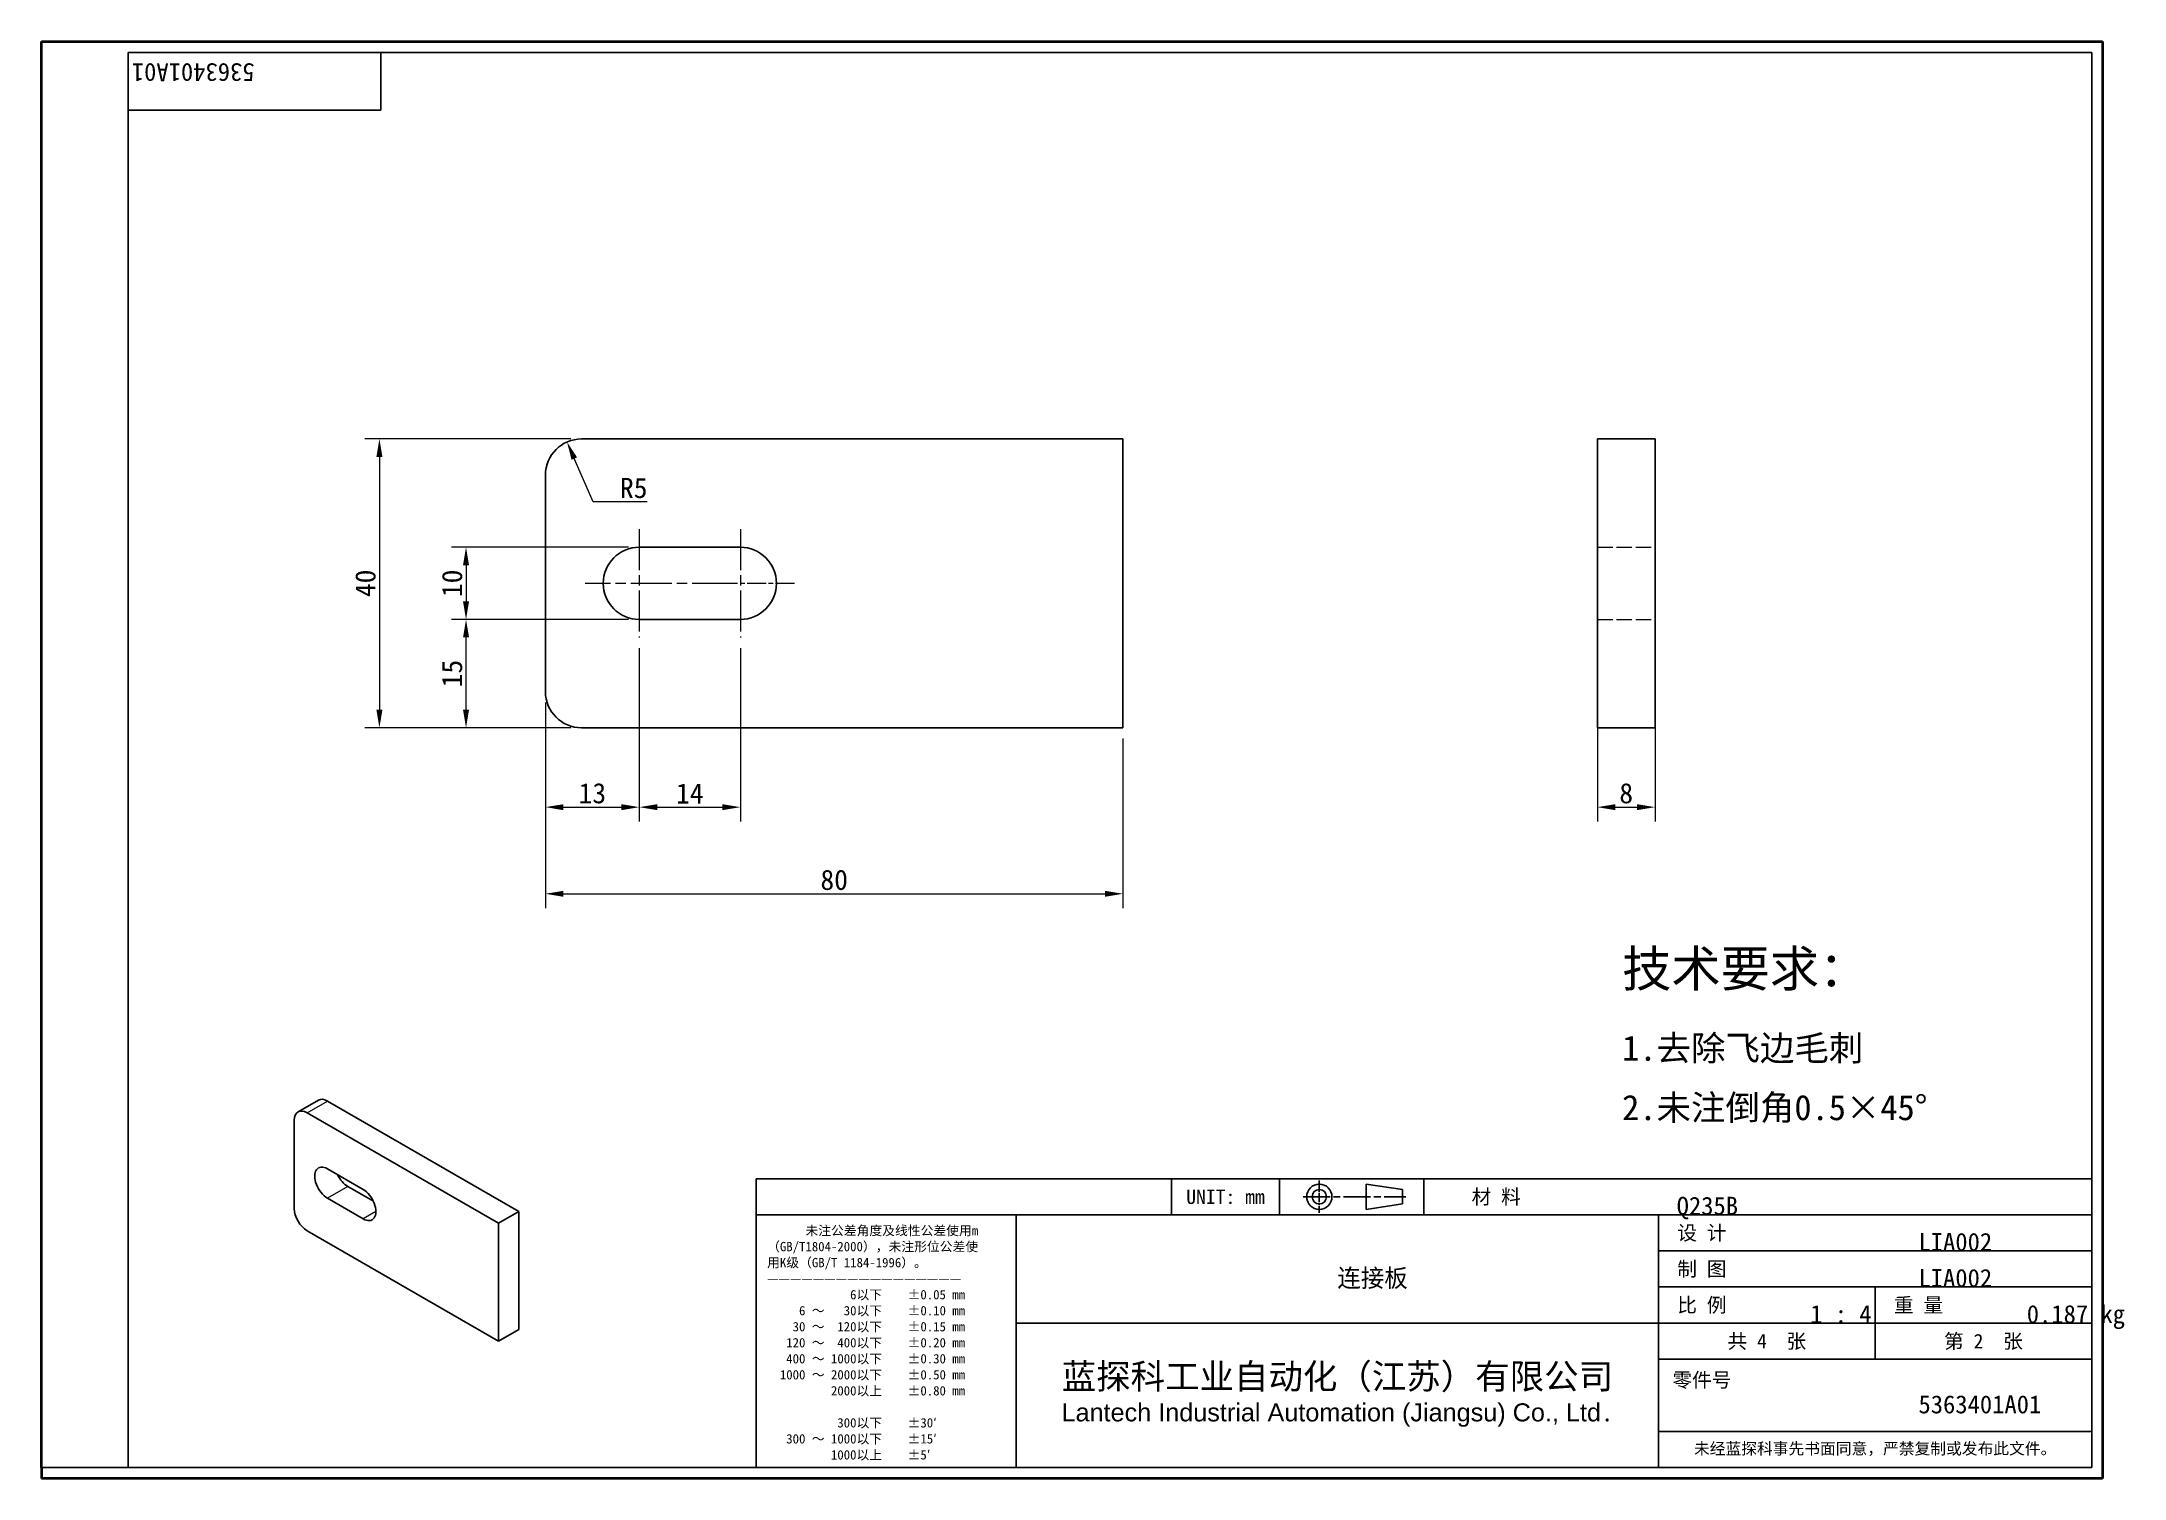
# Model space of a CAD drawing. Header units: millimetres. Extents: x 6 to 295, y 5 to 205.
import ezdxf
from ezdxf.enums import TextEntityAlignment as Align

# ---------------------------------------------------------------- set-up
doc = ezdxf.new("R2018")
doc.units = ezdxf.units.MM
doc.linetypes.add('CHAIN', pattern=[0.3543, 0.2362, -0.0295, 0.0591, -0.0295])
doc.linetypes.add('DASHED', pattern=[0.2067, 0.1654, -0.0413])
for name, color, linetype, lineweight in [('1', 7, 'Continuous', 18), ('可见 (ISO)', 7, 'Continuous', 25), ('可见窄的 (ISO)', 7, 'Continuous', 18), ('图框 (ISO)', 7, 'Continuous', 35), ('标题 (ISO)', 7, 'Continuous', 25)]:
    doc.layers.add(name, color=color, linetype=linetype, lineweight=lineweight)
for name, color, linetype, lineweight, true_color in [('中心标记 (ISO)', 1, 'CHAIN', 18, 0xff0000), ('尺寸 (ISO)', 7, 'Continuous', 18, 0x008000), ('符号 (ISO)', 7, 'Continuous', 18, 0x008000), ('隐藏 (ISO)', 5, 'DASHED', 18, 0x0000ff)]:
    doc.layers.add(name, color=color, linetype=linetype, lineweight=lineweight, true_color=true_color)
doc.styles.get("Standard").update_dxf_attribs({"font": 'simfang.ttf'})
doc.styles.add('文本样式164', font='SimSun.ttf')
doc.styles.add('最新国标', font='simfang.ttf')
doc.styles.add('注释文本 (ISO)', font='simfang.ttf')
doc.dimstyles.new('默认 (GB)', dxfattribs={"dimtxt": 2.8, "dimasz": 2.5, "dimexe": 2, "dimexo": 1.5, "dimgap": 0.5, "dimtad": 1, "dimtoh": 1, "dimdsep": 46, "dimtxsty": '最新国标', "dimcen": 0.09, "dimdle": 10, "dimclrd": 256, "dimclre": 256, "dimclrt": 256, "dimaunit": 1, "dimadec": 3, "dimazin": 2, "dimtfac": 0.535714, "dimtdec": 3, "dimtmove": 0, "dimatfit": 3, "dimfxl": 0, "dimtolj": 1, "dimlwd": -1, "dimlwe": -1, "dimarcsym": 0})

# ---------------------------------------------------------------- blocks, each defined once
blk = doc.blocks.new('图框 最新国标')
at = {"layer": '图框 (ISO)'}
for p, q in [((6, 7), (6, 204.5)), ((6, 204.5), (291.5, 204.5)), ((291.5, 204.5), (291.5, 5.5)), ((6, 7), (6, 5.5)), ((6, 7), (6, 5.5)), ((291.5, 5.5), (6, 5.5))]:
    blk.add_line(p, q, dxfattribs=at)
at = {"layer": '图框 (ISO)', "color": 7, "linetype": 'Continuous', "lineweight": 25}
for p, q in [((18, 203), (290, 203)), ((18, 7), (18, 203)), ((18, 203), (290, 203)), ((53, 203), (53, 195)), ((290, 203), (290, 7)), ((290, 203), (290, 7)), ((53, 195), (18, 195)), ((290, 7), (6, 7)), ((290, 7), (18, 7))]:
    blk.add_line(p, q, dxfattribs=at)
at = {"layer": '图框 (ISO)', "lineweight": 30}
blk.add_attdef('零件代号', text='', height=2.5, rotation=180, dxfattribs=at).set_placement((35.5, 199), align=Align.MIDDLE_CENTER)
blk = doc.blocks.new('标题栏 副本 最新国标')
at = {"layer": '标题 (ISO)'}
for p, q in [((381.98, -183.84), (196.98, -183.84)), ((196.98, -183.84), (196.98, -223.84)), ((254.48, -183.84), (254.48, -188.84)), ((269.48, -183.84), (269.48, -188.84)), ((281.48, -188.09), (281.48, -184.59)), ((281.48, -184.59), (286.48, -185.34)), ((289.48, -183.84), (289.48, -188.84)), ((381.98, -223.84), (381.98, -183.84)), ((383.48, -183.84), (383.48, -225.34)), ((286.48, -187.34), (281.48, -188.09)), ((286.48, -185.34), (286.48, -187.34)), ((196.98, -188.84), (381.98, -188.84)), ((232.98, -188.84), (232.98, -223.84)), ((321.98, -188.84), (321.98, -223.84)), ((321.98, -193.84), (381.98, -193.84)), ((321.98, -198.84), (381.98, -198.84)), ((351.98, -198.84), (351.98, -208.84)), ((321.98, -203.84), (232.98, -203.84)), ((321.98, -203.84), (381.98, -203.84)), ((321.98, -208.84), (381.98, -208.84)), ((321.98, -218.84), (381.98, -218.84)), ((196.98, -223.84), (381.98, -223.84)), ((383.48, -225.34), (196.98, -225.34))]:
    blk.add_line(p, q, dxfattribs=at)
at = {"layer": '标题 (ISO)', "linetype": 'CHAIN', "ltscale": 5.000333}
blk.add_line((274.98, -184.09), (274.98, -188.59), dxfattribs=at)
at = {"layer": '标题 (ISO)', "linetype": 'CHAIN', "ltscale": 15.834605}
blk.add_line((272.73, -186.34), (286.98, -186.34), dxfattribs=at)
at = {"layer": '标题 (ISO)'}
for radius in [1.75, 1]:
    blk.add_circle((274.98, -186.34), radius, dxfattribs=at)
at = {"layer": '1', "style": '文本样式164'}
for s, p in [('UNIT: mm', (261.98, -186.34)), ('材 料', (299.48, -186.34)), ('设 计', (327.98, -191.34)), ('制 图', (327.98, -196.34)), ('比 例', (327.98, -201.34)), ('重 量', (357.98, -201.34)), ('共 4  张', (336.98, -206.34)), ('第 2  张', (366.98, -206.34))]:
    blk.add_text(s, height=2, dxfattribs=at).set_placement(p, align=Align.MIDDLE_CENTER)
at = {"layer": '标题 (ISO)', "style": '注释文本 (ISO)'}
for s, insert, char_height, attachment_point, line_spacing_factor in [('\\fSimSun|b0|i0;{\\H1.3000;      未注公差角度及线性公差使用m\\P}\\fSimSun|b0|i0;{\\H1.3000;（GB/T1804-2000），未注形位公差使\\P}\\fSimSun|b0|i0;{\\H1.3000;用K级（GB/T 1184-1996）。\\P}\\fSimSun|b0|i0;{\\H1.3000;—————————————————\\P}\\fSimSun|b0|i0;{\\H1.3000;             6以下    ±0.05 mm\\P}\\fSimSun|b0|i0;{\\H1.3000;     6 ～   30以下    ±0.10 mm\\P}\\fSimSun|b0|i0;{\\H1.3000;    30 ～  120以下    ±0.15 mm\\P}\\fSimSun|b0|i0;{\\H1.3000;   120 ～  400以下    ±0.20 mm\\P}\\fSimSun|b0|i0;{\\H1.3000;   400 ～ 1000以下    ±0.30 mm\\P}\\fSimSun|b0|i0;{\\H1.3000;  1000 ～ 2000以下    ±0.50 mm\\P}\\fSimSun|b0|i0;{\\H1.3000;          2000以上    ±0.80 mm\\P}\\fSimSun|b0|i0;{\\H1.3000;\\P}\\fSimSun|b0|i0;{\\H1.3000;           300以下    ±30′\\P}\\fSimSun|b0|i0;{\\H1.3000;   300 ～ 1000以下    ±15′\\P}\\fSimSun|b0|i0;{\\H1.3000;          1000以上    ±5′}', (198.48, -206.63), 1.3, 4, 1.023913), ('\\pxsm0.94;\\fMicrosoft YaHei|b0|i0;{\\H3.5000;蓝探科工业自动化（江苏）有限公司\\P}\\fArial|b0|i0;{\\H2.5000;Lantech Industrial Automation (Jiangsu) Co., Ltd}\\fFangSong|b0|i0;{\\H2.5000;.}', (277.48, -213.84), 2, 5, 0.978695)]:
    blk.add_mtext(s, dxfattribs=dict(at, insert=insert, char_height=char_height, attachment_point=attachment_point, line_spacing_factor=line_spacing_factor))
at = {"layer": '标题 (ISO)', "attachment_point": 5, "style": '注释文本 (ISO)'}
for s, insert, char_height in [('\\fFangSong|b0|i0;零件号', (327.98, -211.84), 2), ('\\fSimSun|b0|i0;{\\H1.6000;未经蓝探科事先书面同意，严禁复制或发布此文件。}', (351.98, -221.34), 1.6)]:
    blk.add_mtext(s, dxfattribs=dict(at, insert=insert, char_height=char_height))
at = {"layer": '标题 (ISO)', "lineweight": 30, "flags": 104}
for tag, height, p in [('材料', 2, (324.48, -186.34)), ('设计人', 2, (357.98, -191.34)), ('库存编号', 3.5, (277.48, -196.34)), ('设计人', 2, (357.98, -196.34)), ('视图比例', 2, (342.98, -201.34)), ('质量\\P3;', 2, (372.98, -201.34)), ('零件代号', 3.5, (357.98, -213.84))]:
    blk.add_attdef(tag, text='', height=height, dxfattribs=at).set_placement(p, align=Align.MIDDLE_CENTER)
blk = doc.blocks.new('*D5')
at = {"layer": 'Defpoints', "color": 0, "transparency": 16777216}
for p in [(75.79, 114.47), (155.79, 109.47), (155.79, 86.47)]:
    blk.add_point(p, dxfattribs=at)
at = {"layer": '尺寸 (ISO)', "color": 116, "true_color": 0x00803f, "transparency": 16777216}
for p, q in [((75.79, 112.97), (75.79, 84.47)), ((155.79, 107.97), (155.79, 84.47)), ((78.29, 86.47), (153.29, 86.47))]:
    blk.add_line(p, q, dxfattribs=at)
for points in [[(78.29, 86.88), (78.29, 86.05), (75.79, 86.47)], [(153.29, 86.88), (153.29, 86.05), (155.79, 86.47)]]:
    blk.add_solid(points, dxfattribs=at)
at = {"layer": '尺寸 (ISO)', "transparency": 16777216, "insert": (115.79, 88.38), "char_height": 2.8, "attachment_point": 5, "style": '最新国标'}
blk.add_mtext('\\A1;80', dxfattribs=at)
blk = doc.blocks.new('*D6')
at = {"layer": 'Defpoints', "color": 0, "transparency": 16777216}
for p in [(88.79, 121.97), (75.79, 114.47), (88.79, 98.47)]:
    blk.add_point(p, dxfattribs=at)
at = {"layer": '尺寸 (ISO)', "color": 116, "true_color": 0x00803f, "transparency": 16777216}
for p, q in [((88.79, 120.47), (88.79, 96.47)), ((75.79, 112.97), (75.79, 96.47)), ((78.29, 98.47), (86.29, 98.47))]:
    blk.add_line(p, q, dxfattribs=at)
for points in [[(78.29, 98.88), (78.29, 98.05), (75.79, 98.47)], [(86.29, 98.88), (86.29, 98.05), (88.79, 98.47)]]:
    blk.add_solid(points, dxfattribs=at)
at = {"layer": '尺寸 (ISO)', "transparency": 16777216, "insert": (82.29, 100.38), "char_height": 2.8, "attachment_point": 5, "style": '最新国标'}
blk.add_mtext('\\A1;13', dxfattribs=at)
blk = doc.blocks.new('*D7')
at = {"layer": 'Defpoints', "color": 0, "transparency": 16777216}
for p in [(88.79, 121.97), (102.79, 121.97), (102.79, 98.47)]:
    blk.add_point(p, dxfattribs=at)
at = {"layer": '尺寸 (ISO)', "color": 116, "true_color": 0x00803f, "transparency": 16777216}
for p, q in [((88.79, 120.47), (88.79, 96.47)), ((102.79, 120.47), (102.79, 96.47)), ((91.29, 98.47), (100.29, 98.47))]:
    blk.add_line(p, q, dxfattribs=at)
for points in [[(91.29, 98.88), (91.29, 98.05), (88.79, 98.47)], [(100.29, 98.88), (100.29, 98.05), (102.79, 98.47)]]:
    blk.add_solid(points, dxfattribs=at)
at = {"layer": '尺寸 (ISO)', "transparency": 16777216, "insert": (95.79, 100.37), "char_height": 2.8, "attachment_point": 5, "style": '最新国标'}
blk.add_mtext('\\A1;14', dxfattribs=at)
blk = doc.blocks.new('*D8')
at = {"layer": 'Defpoints', "color": 0, "transparency": 16777216}
for p in [(80.79, 149.47), (52.79, 109.47), (80.79, 109.47)]:
    blk.add_point(p, dxfattribs=at)
at = {"layer": '尺寸 (ISO)', "color": 116, "true_color": 0x00803f, "transparency": 16777216}
for p, q in [((79.29, 149.47), (50.79, 149.47)), ((52.79, 146.97), (52.79, 111.97)), ((79.29, 109.47), (50.79, 109.47))]:
    blk.add_line(p, q, dxfattribs=at)
for points in [[(52.37, 146.97), (53.21, 146.97), (52.79, 149.47)], [(52.37, 111.97), (53.21, 111.97), (52.79, 109.47)]]:
    blk.add_solid(points, dxfattribs=at)
at = {"layer": '尺寸 (ISO)', "transparency": 16777216, "insert": (50.87, 129.47), "char_height": 2.8, "attachment_point": 5, "rotation": 90, "style": '最新国标'}
blk.add_mtext('\\A1;40', dxfattribs=at)
blk = doc.blocks.new('*D9')
at = {"layer": 'Defpoints', "color": 0, "transparency": 16777216}
for p in [(64.79, 124.47), (88.79, 124.47), (80.79, 109.47)]:
    blk.add_point(p, dxfattribs=at)
at = {"layer": '尺寸 (ISO)', "color": 116, "true_color": 0x00803f, "transparency": 16777216}
for p, q in [((87.29, 124.47), (62.79, 124.47)), ((64.79, 111.97), (64.79, 121.97)), ((79.29, 109.47), (62.79, 109.47))]:
    blk.add_line(p, q, dxfattribs=at)
for points in [[(64.37, 121.97), (65.21, 121.97), (64.79, 124.47)], [(64.37, 111.97), (65.21, 111.97), (64.79, 109.47)]]:
    blk.add_solid(points, dxfattribs=at)
at = {"layer": '尺寸 (ISO)', "transparency": 16777216, "insert": (62.87, 116.97), "char_height": 2.8, "attachment_point": 5, "rotation": 90, "style": '最新国标'}
blk.add_mtext('\\A1;15', dxfattribs=at)
blk = doc.blocks.new('*D10')
at = {"layer": 'Defpoints', "color": 0, "transparency": 16777216}
for p in [(88.79, 134.47), (64.79, 124.47), (88.79, 124.47)]:
    blk.add_point(p, dxfattribs=at)
at = {"layer": '尺寸 (ISO)', "color": 116, "true_color": 0x00803f, "transparency": 16777216}
for p, q in [((87.29, 134.47), (62.79, 134.47)), ((64.79, 131.97), (64.79, 126.97)), ((87.29, 124.47), (62.79, 124.47))]:
    blk.add_line(p, q, dxfattribs=at)
for points in [[(64.37, 131.97), (65.21, 131.97), (64.79, 134.47)], [(64.37, 126.97), (65.21, 126.97), (64.79, 124.47)]]:
    blk.add_solid(points, dxfattribs=at)
at = {"layer": '尺寸 (ISO)', "transparency": 16777216, "insert": (62.87, 129.47), "char_height": 2.8, "attachment_point": 5, "rotation": 90, "style": '最新国标'}
blk.add_mtext('\\A1;10', dxfattribs=at)
blk = doc.blocks.new('*D11')
at = {"layer": 'Defpoints', "color": 0, "transparency": 16777216}
for p in [(221.51, 114.47), (229.51, 114.47), (229.51, 98.47)]:
    blk.add_point(p, dxfattribs=at)
at = {"layer": '尺寸 (ISO)', "color": 116, "true_color": 0x00803f, "transparency": 16777216}
for p, q in [((221.51, 112.97), (221.51, 96.47)), ((229.51, 112.97), (229.51, 96.47)), ((224.01, 98.47), (227.01, 98.47))]:
    blk.add_line(p, q, dxfattribs=at)
for points in [[(224.01, 98.88), (224.01, 98.05), (221.51, 98.47)], [(227.01, 98.88), (227.01, 98.05), (229.51, 98.47)]]:
    blk.add_solid(points, dxfattribs=at)
at = {"layer": '尺寸 (ISO)', "transparency": 16777216, "insert": (225.51, 100.38), "char_height": 2.8, "attachment_point": 5, "style": '最新国标'}
blk.add_mtext('\\A1;8', dxfattribs=at)
blk = doc.blocks.new('*D12')
at = {"layer": 'Defpoints', "color": 0, "transparency": 16777216}
for p in [(78.78, 149.05), (80.79, 144.47)]:
    blk.add_point(p, dxfattribs=at)
at = {"layer": '尺寸 (ISO)', "color": 116, "true_color": 0x00803f, "transparency": 16777216}
for p, q in [((82.42, 140.75), (79.78, 146.76)), ((89.88, 140.75), (82.42, 140.75))]:
    blk.add_line(p, q, dxfattribs=at)
blk.add_solid([(80.17, 146.92), (79.4, 146.59), (78.78, 149.05)], dxfattribs=at)
at = {"layer": '尺寸 (ISO)', "transparency": 16777216, "insert": (88.02, 142.66), "char_height": 2.8, "attachment_point": 5, "style": '最新国标'}
blk.add_mtext('\\A1;R5', dxfattribs=at)

msp = doc.modelspace()

# ---------------------------------------------------------------- linework, layer by layer
at = {"layer": '中心标记 (ISO)', "ltscale": 23.990969}
for p, q in [((88.79, 136.968), (88.79, 121.968)), ((102.79, 136.968), (102.79, 121.968)), ((101.792, 129.468), (81.29, 129.468))]:
    msp.add_line(p, q, dxfattribs=at)
at = {"layer": '中心标记 (ISO)', "ltscale": 11.111974}
msp.add_line((110.29, 129.468), (100.29, 129.468), dxfattribs=at)
at = {"layer": '可见 (ISO)'}
for p, q in [((80.79, 149.468), (155.79, 149.468)), ((155.79, 109.468), (155.79, 149.468)), ((221.51, 144.468), (221.51, 149.468)), ((229.51, 149.468), (221.51, 149.468)), ((229.51, 149.468), (229.51, 144.468)), ((75.79, 114.468), (75.79, 144.468)), ((221.51, 114.468), (221.51, 144.468)), ((229.51, 114.468), (229.51, 144.468)), ((88.79, 134.468), (102.79, 134.468)), ((102.79, 124.468), (88.79, 124.468)), ((221.51, 109.468), (221.51, 114.468)), ((229.51, 114.468), (229.51, 109.468)), ((155.79, 109.468), (80.79, 109.468)), ((221.51, 109.468), (229.51, 109.468)), ((44.341, 57.89), (41.513, 56.257)), ((45.591, 57.766), (72.108, 42.457)), ((40.995, 42.865), (40.995, 55.113)), ((42.763, 56.133), (69.279, 40.824)), ((45.591, 48.376), (50.541, 45.519)), ((50.541, 41.436), (45.591, 44.294)), ((48.42, 45.927), (51.955, 43.886)), ((69.279, 40.824), (72.108, 42.457)), ((69.279, 24.494), (69.279, 40.824)), ((72.108, 42.457), (72.108, 26.127)), ((69.279, 24.494), (42.763, 39.803)), ((72.108, 26.127), (69.279, 24.494))]:
    msp.add_line(p, q, dxfattribs=at)
for centre, start, end in [((80.79, 144.468), 90, 180), ((88.79, 129.468), 90, 270), ((102.79, 129.468), 270, 90), ((80.79, 114.468), 180, 270)]:
    msp.add_arc(centre, 5, start, end, dxfattribs=at)
for centre, major_axis, start_param, end_param in [((45.591, 55.725), (-1.25, 2.165), 5.4977871, 6.2831853), ((42.763, 54.092), (-1.25, 2.165), 5.4977871, 7.0685835), ((45.591, 46.335), (-1.25, 2.165), 5.4977871, 8.6393798), ((48.42, 47.968), (1.25, -2.165), 4.5704919, 5.4977871), ((50.541, 43.477), (1.25, -2.165), 5.4977871, 8.6393798), ((42.763, 41.844), (-1.25, 2.165), 0.7853982, 2.3561945)]:
    msp.add_ellipse(centre, major_axis=major_axis, ratio=0.5773503, start_param=start_param, end_param=end_param, dxfattribs=at)
at = {"layer": '可见窄的 (ISO)'}
for p, q in [((42.763, 56.133), (45.591, 57.766)), ((48.42, 45.927), (45.591, 44.294)), ((52.309, 42.457), (50.541, 41.436))]:
    msp.add_line(p, q, dxfattribs=at)
at = {"layer": '隐藏 (ISO)', "ltscale": 12.901145}
for p, q in [((221.51, 134.468), (229.51, 134.468)), ((221.51, 124.468), (229.51, 124.468))]:
    msp.add_line(p, q, dxfattribs=at)

# ---------------------------------------------------------------- block references
ref = msp.add_blockref('图框 最新国标', (0, 0))
lines = msp.add_mtext('5363401A01', dxfattribs={"layer": '图框 (ISO)', "insert": (35.5, 199), "char_height": 2.5, "attachment_point": 1, "rotation": 180})
ref.add_attrib('零件代号', '', (35.5, 199)).embed_mtext(lines)
ref = msp.add_blockref('标题栏 副本 最新国标', (-91.983, 230.844))
lines = msp.add_mtext('5363401A01', dxfattribs={"layer": '标题 (ISO)', "insert": (266, 17), "char_height": 2.5, "attachment_point": 1})
ref.add_attrib('零件代号', '', (266, 17), dxfattribs={"flags": 104}).embed_mtext(lines)
lines = msp.add_mtext('连接板', dxfattribs={"layer": '标题 (ISO)', "insert": (185.5, 34.5), "char_height": 2.5, "attachment_point": 1})
ref.add_attrib('库存编号', '', (185.5, 34.5), dxfattribs={"flags": 104}).embed_mtext(lines)
lines = msp.add_mtext('0.187 kg', dxfattribs={"layer": '标题 (ISO)', "insert": (281, 29.5), "char_height": 2.5, "attachment_point": 1})
ref.add_attrib('质量\\P3;', '', (281, 29.5), dxfattribs={"flags": 104}).embed_mtext(lines)
lines = msp.add_mtext('1 : 4', dxfattribs={"layer": '标题 (ISO)', "insert": (251, 29.5), "char_height": 2.5, "attachment_point": 1})
ref.add_attrib('视图比例', '', (251, 29.5), dxfattribs={"flags": 104}).embed_mtext(lines)
lines = msp.add_mtext('LIA002', dxfattribs={"layer": '标题 (ISO)', "insert": (266, 39.5), "char_height": 2.5, "attachment_point": 1})
ref.add_attrib('设计人', '', (266, 39.5), dxfattribs={"flags": 104}).embed_mtext(lines)
lines = msp.add_mtext('LIA002', dxfattribs={"layer": '标题 (ISO)', "insert": (266, 34.5), "char_height": 2.5, "attachment_point": 1})
ref.add_attrib('设计人', '', (266, 34.5), dxfattribs={"flags": 104}).embed_mtext(lines)
lines = msp.add_mtext('Q235B', dxfattribs={"layer": '标题 (ISO)', "insert": (232.5, 44.5), "char_height": 2.5, "attachment_point": 1})
ref.add_attrib('材料', '', (232.5, 44.5), dxfattribs={"flags": 104}).embed_mtext(lines)

# ---------------------------------------------------------------- texts
at = {"layer": '符号 (ISO)', "insert": (224.95, 66.645), "char_height": 2, "width": 49.77778, "attachment_point": 4, "line_spacing_factor": 1.249876, "style": '注释文本 (ISO)'}
msp.add_mtext('\\pxsm1.41;\\fFangSong|b0|i0;{\\H5.0000;技术要求：}\\fFangSong|b0|i0;{\\H7.0000;\\P}\\fFangSong|b0|i0;{\\H3.5000;1.去除飞边毛刺\\P}\\fFangSong|b0|i0;{\\H3.5000;2.未注倒角0.5×45°}', dxfattribs=at)

# ---------------------------------------------------------------- dimensions: what is measured, and where the dimension line sits
at = {"layer": '尺寸 (ISO)', "color": 116, "true_color": 0x00803f}
for base, p1, p2, angle, picture, middle in [((52.79, 109.468), (80.79, 149.468), (80.79, 109.468), 270, '*D8', (52.79, 129.468)), ((64.79, 124.468), (88.79, 134.468), (88.79, 124.468), 90, '*D10', (64.79, 129.468)), ((64.79, 124.468), (80.79, 109.468), (88.79, 124.468), 90, '*D9', (64.79, 116.968)), ((102.79, 98.468), (88.79, 121.968), (102.79, 121.968), 180, '*D7', (95.79, 98.468)), ((155.79, 86.468), (75.79, 114.468), (155.79, 109.468), 180, '*D5', (115.79, 86.468))]:
    dim = msp.add_linear_dim(base=base, p1=p1, p2=p2, angle=angle, dimstyle='默认 (GB)', override={"dimgap": 0.5, "dimtoh": 0, "dimdec": 2, "dimtol": 0, "dimlim": 0, "dimtp": 0, "dimtm": 0, "dimtdec": 3, "dimtofl": 0, "dimatfit": 1}, dxfattribs=at)
    dim.commit()
    dim.dimension.update_dxf_attribs({"geometry": picture, "text_midpoint": middle, "dimtype": 160})
dim = msp.add_radius_dim(center=(80.79, 144.468), mpoint=(78.778, 149.046), dimstyle='默认 (GB)', override={"dimgap": 0.5, "dimtih": 1, "dimdec": 2, "dimlfac": 1, "dimcen": 0, "dimtol": 0, "dimlim": 0, "dimtp": 0, "dimtm": 0, "dimtdec": 3}, dxfattribs=at)
dim.commit()
dim.dimension.update_dxf_attribs({"geometry": '*D12', "text_midpoint": (88.021, 140.748), "dimtype": 164})
for base, p1, p2, picture, middle in [((88.79, 98.468), (75.79, 114.468), (88.79, 121.968), '*D6', (82.29, 98.468)), ((229.51, 98.468), (221.51, 114.468), (229.51, 114.468), '*D11', (225.51, 98.468))]:
    dim = msp.add_linear_dim(base=base, p1=p1, p2=p2, dimstyle='默认 (GB)', override={"dimgap": 0.5, "dimtoh": 0, "dimdec": 2, "dimtol": 0, "dimlim": 0, "dimtp": 0, "dimtm": 0, "dimtdec": 3, "dimtofl": 0, "dimatfit": 1}, dxfattribs=at)
    dim.commit()
    dim.dimension.update_dxf_attribs({"geometry": picture, "text_midpoint": middle, "dimtype": 160})

doc.saveas('drawing.dxf')
